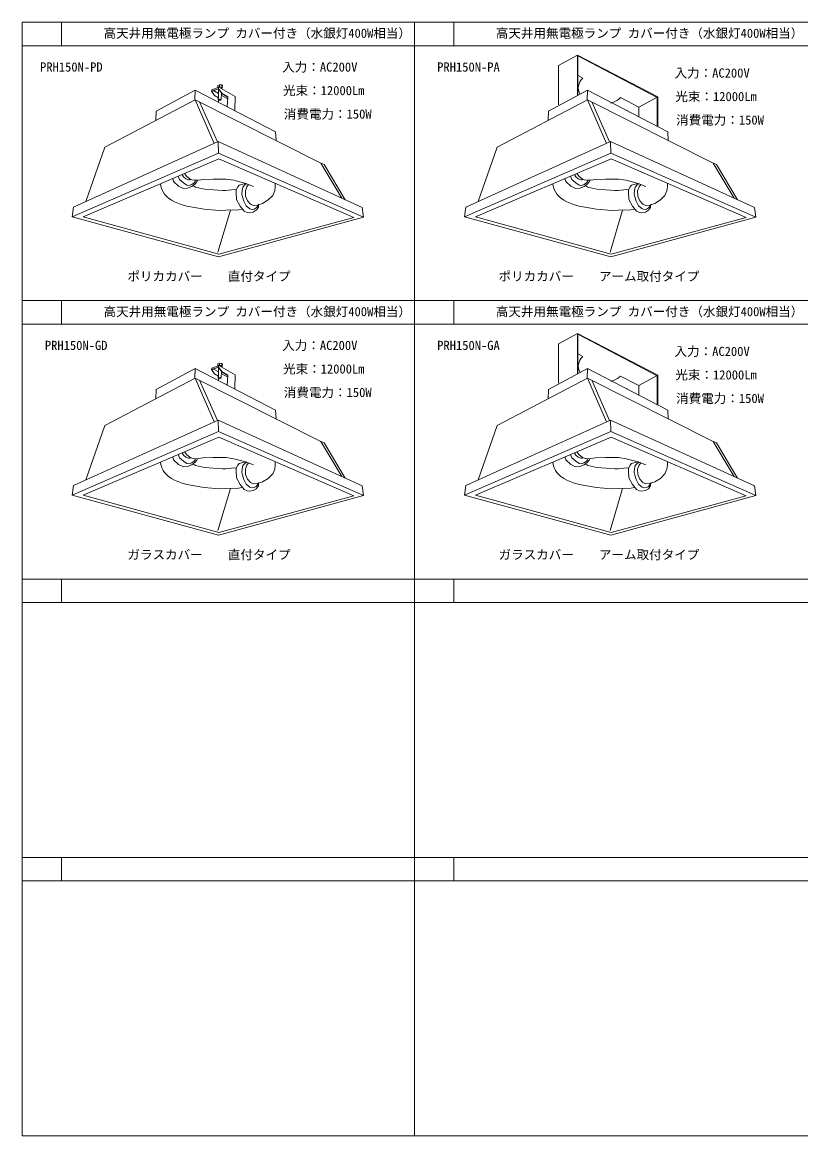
# Model space of a CAD drawing. Units: millimetres, scale not verified. Extents: x -1348 to 1152, y -2025 to -250.
# Drawn here: x -1348 to -108, y -2025 to -250 of the extents above; entities that cross this region are included whole.
import ezdxf
from ezdxf.enums import TextEntityAlignment as Align

# ---------------------------------------------------------------- set-up
doc = ezdxf.new("R2010")
doc.units = ezdxf.units.MM
doc.header["$LTSCALE"] = 7
doc.layers.add('0-0_絵', color=7, linetype='Continuous', lineweight=18)
doc.layers.add('0-2_枠', color=7, linetype='Continuous', lineweight=18)
doc.layers.add('0-1_文字', color=7, linetype='Continuous')
doc.styles.add('ＭＳ ゴシック', font='')
doc.styles.get('ＭＳ ゴシック').set_extended_font_data('MS Gothic')

msp = doc.modelspace()

# ---------------------------------------------------------------- linework, layer by layer
at = {"layer": '0-0_絵', "lineweight": 20}
for p, q in [((-493.494, -318.378), (-493.494, -381.52)), ((-463.494, -302.043), (-463.494, -366.547)), ((-365.514, -385.054), (-335.514, -368.72)), ((-335.514, -368.72), (-335.514, -416.267)), ((-365.514, -385.054), (-365.514, -400.637)), ((-493.494, -762.128), (-493.494, -825.27)), ((-463.494, -745.793), (-463.494, -810.297)), ((-365.514, -828.804), (-335.514, -812.47)), ((-335.514, -812.47), (-335.514, -860.017)), ((-365.514, -828.804), (-365.514, -844.387))]:
    msp.add_line(p, q, dxfattribs=at)
at = {"layer": '0-0_絵'}
for p, q in [((-463.494, -334.007), (-454.722, -338.577)), ((-1033.755, -349.48), (-1033.931, -352.936)), ((-1031.733, -352.931), (-1029.256, -353.927)), ((-1030.612, -353.446), (-1030.717, -355.149)), ((-1029.228, -353.606), (-1030.717, -355.149)), ((-1030.194, -349.682), (-1030.223, -353.538)), ((-1072.578, -357.882), (-1073.041, -373.428)), ((-1046.507, -359.616), (-1035.574, -355.618)), ((-1045.844, -357.245), (-1046.29, -359.537)), ((-1043.241, -358.735), (-1035.32, -363.27)), ((-1035.405, -377.249), (-1035.694, -370.266)), ((-1035.658, -355.995), (-1035.295, -356.408)), ((-1035.352, -373.056), (-1035.325, -363.45)), ((-1035.325, -363.45), (-1035.148, -357.275)), ((-1030.806, -362.144), (-1035.295, -356.408)), ((-1031.003, -372.869), (-1030.806, -362.144)), ((-1030.874, -365.816), (-1020.669, -371.659)), ((-1030.717, -355.149), (-1030.685, -355.735)), ((-1029.385, -363.68), (-1020.563, -368.904)), ((-1020.444, -368.442), (-1021.308, -384.593)), ((-509.409, -391.547), (-447.578, -357.882)), ((-447.578, -357.882), (-448.041, -373.428)), ((-447.578, -357.882), (-319.599, -424.558)), ((-394.641, -369.88), (-365.514, -385.054)), ((-1072.474, -373.131), (-1041.994, -442.728)), ((-1065.551, -376.633), (-1037.192, -440.549)), ((-1010.129, -390.418), (-1009.414, -389.986)), ((-447.474, -373.131), (-416.994, -442.728)), ((-440.551, -376.633), (-412.192, -440.549)), ((-385.129, -390.418), (-384.414, -389.986)), ((-1134.409, -391.547), (-1134.989, -405.992)), ((-509.409, -391.547), (-509.989, -405.992)), ((-944.599, -424.558), (-943.722, -438.275)), ((-319.599, -424.558), (-318.722, -438.275)), ((-1246.545, -535.554), (-1216.198, -448.681)), ((-1035.384, -458.373), (-804.449, -560.484)), ((-621.545, -535.554), (-591.198, -448.681)), ((-410.384, -458.373), (-179.449, -560.484)), ((-872.383, -474.37), (-838.678, -530.276)), ((-866.78, -476.34), (-833.704, -532.551)), ((-247.383, -474.37), (-213.679, -530.276)), ((-241.78, -476.34), (-208.704, -532.551)), ((-1099.656, -495.161), (-1097.319, -500.103)), ((-1092.6, -493.423), (-1092.886, -492.276)), ((-474.656, -495.161), (-472.319, -500.103)), ((-467.6, -493.423), (-467.886, -492.276)), ((-1108.324, -498.855), (-1106.852, -503.36)), ((-1079.867, -499.882), (-1080.639, -500.787)), ((-1075.258, -510.558), (-1075.982, -509.751)), ((-1072.3, -503.33), (-1071.768, -501.587)), ((-1069.71, -504.005), (-1068.918, -501.41)), ((-996.36, -507.73), (-991.379, -506.763)), ((-993.316, -509.091), (-990.185, -507.244)), ((-990.349, -512.191), (-987.689, -508.251)), ((-944.824, -508.085), (-945.057, -506.543)), ((-483.324, -498.855), (-481.853, -503.36)), ((-454.867, -499.882), (-455.639, -500.787)), ((-450.258, -510.558), (-450.982, -509.751)), ((-447.3, -503.33), (-446.768, -501.587)), ((-444.71, -504.005), (-443.918, -501.41)), ((-371.36, -507.73), (-366.379, -506.763)), ((-368.316, -509.091), (-365.185, -507.244)), ((-365.349, -512.191), (-362.689, -508.251)), ((-319.824, -508.085), (-320.057, -506.543)), ((-1057.706, -515.573), (-1028.846, -517.811)), ((-1028.846, -517.811), (-1023.858, -517.649)), ((-1023.858, -517.649), (-1010.418, -516.187)), ((-1010.418, -516.187), (-1007.207, -516.981)), ((-432.706, -515.573), (-403.846, -517.811)), ((-403.846, -517.811), (-398.858, -517.649)), ((-398.858, -517.649), (-385.418, -516.187)), ((-385.418, -516.187), (-382.207, -516.981)), ((-1105.55, -535.902), (-1094.774, -540.176)), ((-1094.774, -540.176), (-1085.959, -542.865)), ((-1036.362, -616.225), (-1016.457, -549.224)), ((-480.55, -535.902), (-469.774, -540.176)), ((-469.774, -540.176), (-460.959, -542.865)), ((-411.362, -616.225), (-391.457, -549.224)), ((-463.494, -777.757), (-454.722, -782.327)), ((-1033.755, -793.23), (-1033.931, -796.686)), ((-1031.733, -796.681), (-1029.256, -797.677)), ((-1030.612, -797.196), (-1030.717, -798.899)), ((-1029.228, -797.356), (-1030.717, -798.899)), ((-1030.194, -793.432), (-1030.223, -797.288)), ((-1072.578, -801.632), (-1073.041, -817.178)), ((-1046.507, -803.366), (-1035.574, -799.368)), ((-1045.844, -800.995), (-1046.29, -803.287)), ((-1043.241, -802.485), (-1035.32, -807.02)), ((-1035.405, -820.999), (-1035.694, -814.016)), ((-1035.658, -799.745), (-1035.295, -800.158)), ((-1035.352, -816.806), (-1035.325, -807.2)), ((-1035.325, -807.2), (-1035.148, -801.025)), ((-1030.806, -805.894), (-1035.295, -800.158)), ((-1031.003, -816.619), (-1030.806, -805.894)), ((-1030.874, -809.566), (-1020.669, -815.409)), ((-1030.717, -798.899), (-1030.685, -799.485)), ((-1029.385, -807.43), (-1020.563, -812.654)), ((-1020.444, -812.192), (-1021.308, -828.343)), ((-509.409, -835.297), (-447.578, -801.632)), ((-447.578, -801.632), (-448.041, -817.178)), ((-447.578, -801.632), (-319.599, -868.308)), ((-394.641, -813.63), (-365.514, -828.804)), ((-1072.474, -816.881), (-1041.994, -886.478)), ((-1065.551, -820.383), (-1037.192, -884.299)), ((-1010.129, -834.168), (-1009.414, -833.736)), ((-447.474, -816.881), (-416.994, -886.478)), ((-440.551, -820.383), (-412.192, -884.299)), ((-385.129, -834.168), (-384.414, -833.736)), ((-1134.409, -835.297), (-1134.989, -849.742)), ((-509.409, -835.297), (-509.989, -849.742)), ((-944.599, -868.308), (-943.722, -882.025)), ((-319.599, -868.308), (-318.722, -882.025)), ((-1246.545, -979.304), (-1216.198, -892.431)), ((-1035.384, -902.123), (-804.449, -1004.234)), ((-621.545, -979.304), (-591.198, -892.431)), ((-410.384, -902.123), (-179.449, -1004.234)), ((-872.383, -918.12), (-838.678, -974.026)), ((-866.78, -920.09), (-833.704, -976.301)), ((-247.383, -918.12), (-213.679, -974.026)), ((-241.78, -920.09), (-208.704, -976.301)), ((-1099.656, -938.911), (-1097.319, -943.853)), ((-1092.6, -937.173), (-1092.886, -936.026)), ((-474.656, -938.911), (-472.319, -943.853)), ((-467.6, -937.173), (-467.886, -936.026)), ((-1108.324, -942.605), (-1106.852, -947.11)), ((-1079.867, -943.632), (-1080.639, -944.537)), ((-1075.258, -954.308), (-1075.982, -953.501)), ((-1072.3, -947.08), (-1071.768, -945.337)), ((-1069.71, -947.755), (-1068.918, -945.16)), ((-996.36, -951.48), (-991.379, -950.513)), ((-993.316, -952.841), (-990.185, -950.994)), ((-990.349, -955.941), (-987.689, -952.001)), ((-944.824, -951.835), (-945.057, -950.293)), ((-483.324, -942.605), (-481.853, -947.11)), ((-454.867, -943.632), (-455.639, -944.537)), ((-450.258, -954.308), (-450.982, -953.501)), ((-447.3, -947.08), (-446.768, -945.337)), ((-444.71, -947.755), (-443.918, -945.16)), ((-371.36, -951.48), (-366.379, -950.513)), ((-368.316, -952.841), (-365.185, -950.994)), ((-365.349, -955.941), (-362.689, -952.001)), ((-319.824, -951.835), (-320.057, -950.293)), ((-1057.706, -959.323), (-1028.846, -961.561)), ((-1028.846, -961.561), (-1023.858, -961.399)), ((-1023.858, -961.399), (-1010.418, -959.937)), ((-1010.418, -959.937), (-1007.207, -960.731)), ((-432.706, -959.323), (-403.846, -961.561)), ((-403.846, -961.561), (-398.858, -961.398)), ((-398.858, -961.398), (-385.418, -959.937)), ((-385.418, -959.937), (-382.207, -960.731)), ((-1105.55, -979.652), (-1094.774, -983.926)), ((-1094.774, -983.926), (-1085.959, -986.615)), ((-1036.362, -1059.975), (-1016.457, -992.974)), ((-480.55, -979.652), (-469.774, -983.926)), ((-469.774, -983.926), (-460.959, -986.615)), ((-411.362, -1059.975), (-391.457, -992.974))]:
    msp.add_line(p, q, dxfattribs=at)
for points in [[(-493.494, -318.378), (-463.494, -302.043), (-335.514, -368.72)], [(-1046.223, -359.814), (-1035.658, -355.995), (-1035.048, -353.262)], [(-1009.414, -389.986), (-1009.023, -368.012), (-1035.048, -353.262), (-1045.844, -357.245)], [(-1036.61, -353.551), (-1036.461, -350.276), (-1033.755, -349.48), (-1030.194, -349.682), (-1028.97, -350.708), (-1029.256, -353.927)], [(-1035.69, -353.256), (-1036.61, -353.551), (-1036.049, -353.676)], [(-1035.69, -353.256), (-1033.727, -352.899), (-1031.733, -352.931)], [(-1134.409, -391.547), (-1072.578, -357.882), (-944.599, -424.558)], [(-1046.29, -359.537), (-1041.893, -366.436), (-1035.56, -370.348)], [(-1035.574, -355.618), (-1029.329, -363.032), (-1020.444, -368.442)], [(-1035.352, -373.056), (-1033.938, -372.614), (-1032.46, -372.425), (-1031.573, -372.742), (-1031.003, -372.869)], [(-1030.806, -362.144), (-1029.385, -363.68), (-1029.329, -363.032)], [(-1216.198, -448.681), (-1072.474, -373.131), (-872.383, -474.37), (-871.856, -474.228), (-866.78, -476.34)], [(-1035.352, -373.056), (-1034.888, -373.838), (-1032.841, -374.135), (-1031.764, -373.776), (-1031.003, -372.869)], [(-591.198, -448.681), (-447.474, -373.131), (-247.383, -474.37), (-246.856, -474.228), (-241.78, -476.34)], [(-1268.255, -560.034), (-1266.183, -544.465), (-1036.006, -440.01), (-806.426, -545.029), (-804.449, -560.484)], [(-1268.255, -560.034), (-1035.384, -458.373), (-1036.006, -440.01)], [(-643.255, -560.034), (-641.183, -544.465), (-411.006, -440.01), (-181.426, -545.029), (-179.449, -560.484)], [(-643.255, -560.034), (-410.384, -458.373), (-411.006, -440.01)], [(-1080.639, -500.787), (-1083.281, -500.785), (-1087.372, -499.384), (-1090.892, -495.859), (-1092.6, -493.423)], [(-1089.424, -490.699), (-1085.764, -495.386), (-1080.829, -499.259), (-1078.028, -501.072), (-1073.339, -501.685), (-1067.277, -501.308), (-1059.727, -500.397), (-1043.858, -499.981), (-1023.24, -499.683), (-1010.861, -501.66), (-991.8, -506.593), (-979.319, -511.626)], [(-455.639, -500.787), (-458.281, -500.785), (-462.372, -499.384), (-465.892, -495.859), (-467.6, -493.423)], [(-464.424, -490.699), (-460.764, -495.386), (-455.829, -499.259), (-453.028, -501.072), (-448.339, -501.685), (-442.277, -501.308), (-434.727, -500.397), (-418.858, -499.981), (-398.24, -499.683), (-385.861, -501.66), (-366.8, -506.593), (-354.319, -511.626)], [(-1127.611, -507.074), (-1127.009, -510.859), (-1125.558, -516.049), (-1123.7, -520.28), (-1121.4, -523.54), (-1115.625, -529.552), (-1110.302, -533.254), (-1105.55, -535.902)], [(-1106.852, -503.36), (-1099.242, -510.928), (-1091.319, -514.456), (-1084.843, -513.942), (-1077.952, -511.563), (-1072.924, -507.889), (-1069.71, -504.005)], [(-1097.319, -500.103), (-1091.261, -505.857), (-1085.772, -509.331), (-1081.939, -509.696), (-1077.846, -508.455), (-1073.959, -505.505), (-1072.3, -503.33)], [(-1075.258, -510.558), (-1071.798, -512.353), (-1057.706, -515.573)], [(-1007.207, -516.981), (-1004.754, -512.024), (-1002.37, -509.228), (-996.36, -507.73)], [(-997.093, -527.895), (-997.906, -523.48), (-997.698, -517.944), (-996.71, -512.647), (-993.316, -509.091)], [(-997.093, -527.895), (-995.011, -534.86), (-991.142, -542.455), (-985.361, -547.158), (-981.592, -548.193), (-978.39, -547.834), (-975.393, -545.77), (-973.17, -543.241), (-973.238, -541.341), (-980.142, -541.687), (-984.117, -539.825), (-989.226, -534.296), (-992.424, -526.754), (-992.573, -518.232), (-990.349, -512.191)], [(-973.238, -541.341), (-965.212, -538.688), (-956.315, -532.995), (-949.027, -525.639), (-945.853, -518.332), (-945.006, -512.148), (-944.824, -508.085)], [(-502.611, -507.074), (-502.009, -510.859), (-500.558, -516.049), (-498.7, -520.28), (-496.4, -523.54), (-490.625, -529.552), (-485.302, -533.254), (-480.55, -535.902)], [(-481.853, -503.36), (-474.242, -510.928), (-466.319, -514.456), (-459.843, -513.942), (-452.952, -511.563), (-447.924, -507.889), (-444.71, -504.005)], [(-472.319, -500.103), (-466.261, -505.857), (-460.772, -509.331), (-456.939, -509.696), (-452.846, -508.455), (-448.959, -505.505), (-447.3, -503.33)], [(-450.258, -510.558), (-446.798, -512.353), (-432.706, -515.573)], [(-382.207, -516.981), (-379.754, -512.024), (-377.37, -509.228), (-371.36, -507.73)], [(-372.093, -527.895), (-372.906, -523.48), (-372.698, -517.944), (-371.71, -512.647), (-368.316, -509.091)], [(-372.093, -527.895), (-370.011, -534.86), (-366.142, -542.455), (-360.361, -547.158), (-356.592, -548.193), (-353.39, -547.834), (-350.393, -545.77), (-348.171, -543.241), (-348.238, -541.341), (-355.142, -541.687), (-359.117, -539.825), (-364.226, -534.296), (-367.424, -526.754), (-367.573, -518.232), (-365.349, -512.191)], [(-348.238, -541.341), (-340.212, -538.688), (-331.315, -532.995), (-324.027, -525.639), (-320.853, -518.332), (-320.006, -512.148), (-319.824, -508.085)], [(-1007.207, -516.981), (-1007.091, -521.192), (-1006.528, -532.278), (-1000.992, -543.005), (-994.459, -550.69), (-989.591, -552.876), (-986.014, -553.393), (-980.127, -552.265), (-975.188, -549.479), (-971.847, -544.955), (-971.349, -539.552)], [(-382.207, -516.981), (-382.091, -521.192), (-381.528, -532.278), (-375.992, -543.005), (-369.459, -550.69), (-364.591, -552.876), (-361.014, -553.393), (-355.127, -552.265), (-350.188, -549.479), (-346.848, -544.955), (-346.349, -539.552)], [(-1085.959, -542.865), (-1058.134, -547.855), (-1034.036, -549.514), (-1023.459, -549.444), (-1003.68, -548.822), (-997.826, -547.812)], [(-460.959, -542.865), (-433.134, -547.855), (-409.036, -549.514), (-398.459, -549.444), (-378.68, -548.822), (-372.826, -547.812)], [(-1268.255, -560.034), (-1035.445, -623.462), (-804.449, -560.484)], [(-643.255, -560.034), (-410.445, -623.462), (-179.449, -560.484)], [(-493.494, -762.128), (-463.494, -745.793), (-335.514, -812.47)], [(-1046.223, -803.564), (-1035.658, -799.745), (-1035.048, -797.012)], [(-1009.414, -833.736), (-1009.023, -811.762), (-1035.048, -797.012), (-1045.844, -800.995)], [(-1036.61, -797.301), (-1036.461, -794.026), (-1033.755, -793.23), (-1030.194, -793.432), (-1028.97, -794.458), (-1029.256, -797.677)], [(-1035.69, -797.006), (-1036.61, -797.301), (-1036.049, -797.426)], [(-1035.69, -797.006), (-1033.727, -796.649), (-1031.733, -796.681)], [(-1134.409, -835.297), (-1072.578, -801.632), (-944.599, -868.308)], [(-1046.29, -803.287), (-1041.893, -810.186), (-1035.56, -814.098)], [(-1035.574, -799.368), (-1029.329, -806.782), (-1020.444, -812.192)], [(-1035.352, -816.806), (-1033.938, -816.364), (-1032.46, -816.175), (-1031.573, -816.492), (-1031.003, -816.619)], [(-1030.806, -805.894), (-1029.385, -807.43), (-1029.329, -806.782)], [(-1216.198, -892.431), (-1072.474, -816.881), (-872.383, -918.12), (-871.856, -917.978), (-866.78, -920.09)], [(-1035.352, -816.806), (-1034.888, -817.588), (-1032.841, -817.885), (-1031.764, -817.526), (-1031.003, -816.619)], [(-591.198, -892.431), (-447.474, -816.881), (-247.383, -918.12), (-246.856, -917.978), (-241.78, -920.09)], [(-1268.255, -1003.784), (-1266.183, -988.215), (-1036.006, -883.76), (-806.426, -988.779), (-804.449, -1004.234)], [(-1268.255, -1003.784), (-1035.384, -902.123), (-1036.006, -883.76)], [(-643.255, -1003.784), (-641.183, -988.215), (-411.006, -883.76), (-181.426, -988.779), (-179.449, -1004.234)], [(-643.255, -1003.784), (-410.384, -902.123), (-411.006, -883.76)], [(-1080.639, -944.537), (-1083.281, -944.535), (-1087.372, -943.134), (-1090.892, -939.609), (-1092.6, -937.173)], [(-1089.424, -934.449), (-1085.764, -939.136), (-1080.829, -943.009), (-1078.028, -944.822), (-1073.339, -945.435), (-1067.277, -945.058), (-1059.727, -944.147), (-1043.858, -943.731), (-1023.24, -943.433), (-1010.861, -945.41), (-991.8, -950.343), (-979.319, -955.376)], [(-455.639, -944.537), (-458.281, -944.535), (-462.372, -943.134), (-465.892, -939.609), (-467.6, -937.173)], [(-464.424, -934.449), (-460.764, -939.136), (-455.829, -943.009), (-453.028, -944.822), (-448.339, -945.435), (-442.277, -945.058), (-434.727, -944.147), (-418.858, -943.731), (-398.24, -943.433), (-385.861, -945.41), (-366.8, -950.343), (-354.319, -955.376)], [(-1127.611, -950.824), (-1127.009, -954.609), (-1125.558, -959.799), (-1123.7, -964.03), (-1121.4, -967.29), (-1115.625, -973.302), (-1110.302, -977.004), (-1105.55, -979.652)], [(-1106.852, -947.11), (-1099.242, -954.678), (-1091.319, -958.206), (-1084.843, -957.692), (-1077.952, -955.313), (-1072.924, -951.639), (-1069.71, -947.755)], [(-1097.319, -943.853), (-1091.261, -949.607), (-1085.772, -953.081), (-1081.939, -953.446), (-1077.846, -952.205), (-1073.959, -949.255), (-1072.3, -947.08)], [(-1075.258, -954.308), (-1071.798, -956.103), (-1057.706, -959.323)], [(-1007.207, -960.731), (-1004.754, -955.774), (-1002.37, -952.978), (-996.36, -951.48)], [(-997.093, -971.645), (-997.906, -967.23), (-997.698, -961.694), (-996.71, -956.397), (-993.316, -952.841)], [(-997.093, -971.645), (-995.011, -978.61), (-991.142, -986.205), (-985.361, -990.908), (-981.592, -991.943), (-978.39, -991.584), (-975.393, -989.52), (-973.17, -986.991), (-973.238, -985.091), (-980.142, -985.437), (-984.117, -983.575), (-989.226, -978.046), (-992.424, -970.504), (-992.573, -961.982), (-990.349, -955.941)], [(-973.238, -985.091), (-965.212, -982.438), (-956.315, -976.745), (-949.027, -969.389), (-945.853, -962.082), (-945.006, -955.898), (-944.824, -951.835)], [(-502.611, -950.824), (-502.009, -954.609), (-500.558, -959.799), (-498.7, -964.03), (-496.4, -967.29), (-490.625, -973.302), (-485.302, -977.004), (-480.55, -979.652)], [(-481.853, -947.11), (-474.242, -954.678), (-466.319, -958.206), (-459.843, -957.692), (-452.952, -955.313), (-447.924, -951.639), (-444.71, -947.755)], [(-472.319, -943.853), (-466.261, -949.607), (-460.772, -953.081), (-456.939, -953.446), (-452.846, -952.205), (-448.959, -949.255), (-447.3, -947.08)], [(-450.258, -954.308), (-446.798, -956.103), (-432.706, -959.323)], [(-382.207, -960.731), (-379.754, -955.774), (-377.37, -952.978), (-371.36, -951.48)], [(-372.093, -971.645), (-372.906, -967.23), (-372.698, -961.694), (-371.71, -956.397), (-368.316, -952.841)], [(-372.093, -971.645), (-370.011, -978.61), (-366.142, -986.205), (-360.361, -990.908), (-356.592, -991.943), (-353.39, -991.584), (-350.393, -989.52), (-348.171, -986.991), (-348.238, -985.091), (-355.142, -985.437), (-359.117, -983.575), (-364.226, -978.046), (-367.424, -970.504), (-367.573, -961.982), (-365.349, -955.941)], [(-348.238, -985.091), (-340.212, -982.438), (-331.315, -976.745), (-324.027, -969.389), (-320.853, -962.082), (-320.006, -955.898), (-319.824, -951.835)], [(-1007.207, -960.731), (-1007.091, -964.942), (-1006.528, -976.028), (-1000.992, -986.755), (-994.459, -994.44), (-989.591, -996.626), (-986.014, -997.143), (-980.127, -996.015), (-975.188, -993.229), (-971.847, -988.705), (-971.349, -983.302)], [(-382.207, -960.731), (-382.091, -964.942), (-381.528, -976.028), (-375.992, -986.755), (-369.459, -994.44), (-364.591, -996.626), (-361.014, -997.143), (-355.127, -996.015), (-350.188, -993.229), (-346.848, -988.705), (-346.349, -983.302)], [(-1085.959, -986.615), (-1058.134, -991.605), (-1034.036, -993.264), (-1023.459, -993.194), (-1003.68, -992.572), (-997.826, -991.562)], [(-460.959, -986.615), (-433.134, -991.605), (-409.036, -993.264), (-398.459, -993.194), (-378.68, -992.572), (-372.826, -991.561)], [(-1268.255, -1003.784), (-1035.445, -1067.212), (-804.449, -1004.234)], [(-643.255, -1003.784), (-410.445, -1067.212), (-179.449, -1004.234)]]:
    msp.add_lwpolyline(points, dxfattribs=at)
at = {"layer": '0-0_絵', "lineweight": 20}
for points in [[(-462.909, -366.604), (-462.909, -303.134), (-336.504, -369.467), (-336.504, -415.751)], [(-462.909, -810.354), (-462.909, -746.884), (-336.504, -813.217), (-336.504, -859.501)]]:
    msp.add_lwpolyline(points, dxfattribs=at)
at = {"layer": '0-0_絵'}
for points in [[(-1250.895, -559.613), (-1034.784, -467.516), (-819.648, -561.09), (-1034.633, -619.29)], [(-625.895, -559.613), (-409.784, -467.516), (-194.648, -561.09), (-409.633, -619.29)], [(-1250.895, -1003.363), (-1034.784, -911.266), (-819.648, -1004.84), (-1034.633, -1063.04)], [(-625.895, -1003.363), (-409.784, -911.266), (-194.648, -1004.84), (-409.633, -1063.04)]]:
    msp.add_lwpolyline(points, close=True, dxfattribs=at)
at = {"layer": '0-0_絵', "lineweight": 20}
for centre, start_param, end_param in [((-424.682, -354.228), 2.50176155, 3.53405447), ((-424.682, -354.228), 5.1023824, 5.6433542), ((-424.682, -797.978), 2.50176155, 3.53405447), ((-424.682, -797.978), 5.1023824, 5.6433542)]:
    msp.add_ellipse(centre, major_axis=(37.448, 0), ratio=0.7, start_param=start_param, end_param=end_param, dxfattribs=at)
at = {"layer": '0-2_枠'}
for p, q in [((-1347.945, -249.712), (-1347.945, -2024.712)), ((-1285.445, -287.212), (-1285.445, -249.712)), ((-722.945, -249.712), (-722.945, -2024.712)), ((-660.445, -287.212), (-660.445, -249.712)), ((-1347.945, -287.212), (1152.055, -287.212)), ((1152.055, -693.462), (-1347.945, -693.462)), ((-1285.445, -693.462), (-1285.445, -730.962)), ((-660.445, -730.962), (-660.445, -693.462)), ((-1347.945, -730.962), (1152.055, -730.962)), ((1152.055, -1137.212), (-1347.945, -1137.212)), ((-1285.445, -1137.212), (-1285.445, -1174.712)), ((-660.445, -1137.212), (-660.445, -1174.712)), ((-1347.945, -1174.712), (1152.055, -1174.712)), ((1152.055, -1580.962), (-1347.945, -1580.962)), ((-1285.445, -1580.962), (-1285.445, -1618.462)), ((-660.445, -1580.962), (-660.445, -1618.462)), ((-1347.945, -1618.462), (1152.055, -1618.462)), ((-1347.945, -2024.712), (1152.055, -2024.712))]:
    msp.add_line(p, q, dxfattribs=at)
msp.add_lwpolyline([(1152.055, -2024.712), (1152.055, -249.712), (-1347.945, -249.712)], dxfattribs=at)

# ---------------------------------------------------------------- texts
at = {"layer": '0-1_文字', "style": 'ＭＳ ゴシック'}
for s, p in [('高天井用無電極ランプ カバー付き（水銀灯400W相当）', (-1218.487, -278.892)), ('高天井用無電極ランプ カバー付き（水銀灯400W相当）', (-593.487, -278.892)), ('PRH150N-PD', (-1319.648, -332.771)), ('入力：AC200V', (-933.834, -332.771)), ('PRH150N-PA', (-686.96, -332.771)), ('入力：AC200V', (-308.834, -342.294)), ('光束：12000Lm', (-932.553, -370.271)), ('光束：12000Lm', (-307.553, -379.794)), ('消費電力：150W', (-931.271, -407.771)), ('消費電力：150W', (-306.271, -417.294)), ('ポリカカバー\u3000\u3000直付タイプ', (-1180.445, -666.382)), ('ポリカカバー\u3000\u3000アーム取付タイプ', (-589.195, -666.382)), ('高天井用無電極ランプ カバー付き（水銀灯400W相当）', (-1218.487, -722.642)), ('高天井用無電極ランプ カバー付き（水銀灯400W相当）', (-593.487, -722.642)), ('PRH150N-GD', (-1311.96, -776.521)), ('入力：AC200V', (-933.834, -776.521)), ('PRH150N-GA', (-686.96, -776.521)), ('入力：AC200V', (-308.834, -786.044)), ('光束：12000Lm', (-932.553, -814.021)), ('光束：12000Lm', (-307.553, -823.544)), ('消費電力：150W', (-931.271, -851.521)), ('消費電力：150W', (-306.271, -861.044)), ('ガラスカバー\u3000\u3000直付タイプ', (-1180.445, -1110.132)), ('ガラスカバー\u3000\u3000アーム取付タイプ', (-589.195, -1110.132))]:
    msp.add_text(s, height=14.66, dxfattribs=at).set_placement(p, align=Align.BOTTOM_LEFT)

doc.saveas('drawing.dxf')
